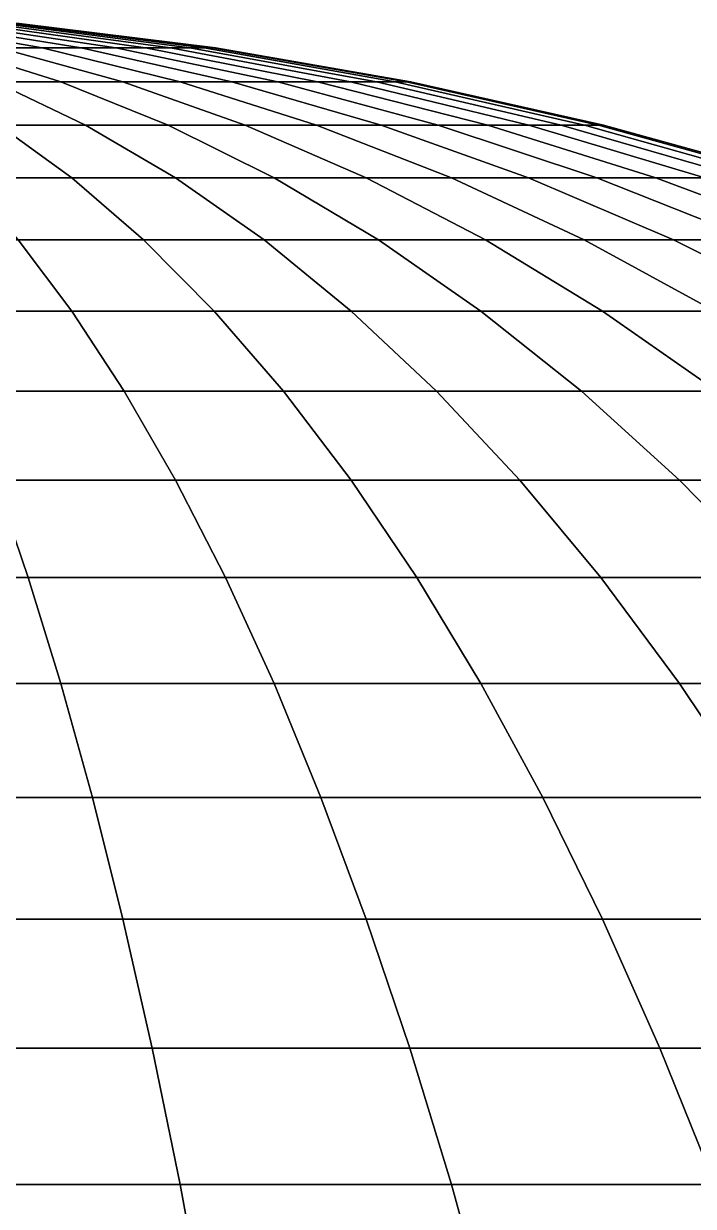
# Model space of a CAD drawing. Extents: x -610 to 610, y -610 to 610.
# Drawn here: x 60.4 to 161.7, y 427.8 to 606.7 of the extents above; entities that cross this region are included whole.
import ezdxf

# ---------------------------------------------------------------- set-up
doc = ezdxf.new("R2010")
doc.units = 0

msp = doc.modelspace()

# ---------------------------------------------------------------- linework, layer by layer
for points in [[(63.248505, 603.002014, -63.248505), (56.744511, 603.002014, -69.143387), (37.905792, 606.664612, -46.188343), (42.250515, 606.664612, -42.250515)], [(56.744511, 603.002014, 69.143387), (63.248505, 603.002014, 63.248505), (42.250515, 606.664612, 42.250515), (37.905792, 606.664612, 46.188343)], [(69.143387, 603.002014, -56.744511), (63.248505, 603.002014, -63.248505), (42.250515, 606.664612, -42.250515), (46.188343, 606.664612, -37.905792)], [(63.248505, 603.002014, 63.248505), (69.143387, 603.002014, 56.744511), (46.188343, 606.664612, 37.905792), (42.250515, 606.664612, 42.250515)], [(74.372375, 603.002014, -49.694031), (69.143387, 603.002014, -56.744511), (46.188343, 606.664612, -37.905792), (49.681347, 606.664612, -33.196014)], [(69.143387, 603.002014, 56.744511), (74.372375, 603.002014, 49.694031), (49.681347, 606.664612, 33.196014), (46.188343, 606.664612, 37.905792)], [(78.885117, 603.002014, -42.164978), (74.372375, 603.002014, -49.694031), (49.681347, 606.664612, -33.196014), (52.695896, 606.664612, -28.166544)], [(74.372375, 603.002014, 49.694031), (78.885117, 603.002014, 42.164978), (52.695896, 606.664612, 28.166544), (49.681347, 606.664612, 33.196014)], [(82.638161, 603.002014, -34.229847), (78.885117, 603.002014, -42.164978), (52.695896, 606.664612, -28.166544), (55.202957, 606.664612, -22.865812)], [(78.885117, 603.002014, 42.164978), (82.638161, 603.002014, 34.229847), (55.202957, 606.664612, 22.865812), (52.695896, 606.664612, 28.166544)], [(85.595345, 603.002014, -25.965065), (82.638161, 603.002014, -34.229847), (55.202957, 606.664612, -22.865812), (57.178383, 606.664612, -17.344872)], [(82.638161, 603.002014, 34.229847), (85.595345, 603.002014, 25.965065), (57.178383, 606.664612, 17.344872), (55.202957, 606.664612, 22.865812)], [(87.728203, 603.002014, -17.450224), (85.595345, 603.002014, -25.965065), (57.178383, 606.664612, -17.344872), (58.603146, 606.664612, -11.656891)], [(85.595345, 603.002014, 25.965065), (87.728203, 603.002014, 17.450224), (58.603146, 606.664612, 11.65689), (57.178383, 606.664612, 17.344872)], [(89.01619, 603.002014, -8.767329), (87.728203, 603.002014, -17.450224), (58.603146, 606.664612, -11.656891), (59.463531, 606.664612, -5.856647)], [(87.728203, 603.002014, 17.450224), (89.01619, 603.002014, 8.767329), (59.463531, 606.664612, 5.856647), (58.603146, 606.664612, 11.65689)], [(89.446892, 603.002014), (89.01619, 603.002014, -8.767329), (59.463531, 606.664612, -5.856647), (59.751247, 606.664612)], [(89.01619, 603.002014, 8.767329), (89.446892, 603.002014), (59.751247, 606.664612), (59.463531, 606.664612, 5.856647)], [(66.072334, 597.886719, -98.884232), (56.061825, 597.886719, -104.884308), (42.164978, 603.002014, -78.885117), (49.694031, 603.002014, -74.372375)], [(56.061825, 597.886719, 104.884308), (66.072334, 597.886719, 98.884232), (49.694031, 603.002014, 74.372375), (42.164978, 603.002014, 78.885117)], [(75.446533, 597.886719, -91.931862), (66.072334, 597.886719, -98.884232), (49.694031, 603.002014, -74.372375), (56.744511, 603.002014, -69.143387)], [(66.072334, 597.886719, 98.884232), (75.446533, 597.886719, 91.931862), (56.744511, 603.002014, 69.143387), (49.694031, 603.002014, 74.372375)], [(84.094131, 597.886719, -84.094131), (75.446533, 597.886719, -91.931862), (56.744511, 603.002014, -69.143387), (63.248505, 603.002014, -63.248505)], [(75.446533, 597.886719, 91.931862), (84.094131, 597.886719, 84.094131), (63.248505, 603.002014, 63.248505), (56.744511, 603.002014, 69.143387)], [(91.931862, 597.886719, -75.446533), (84.094131, 597.886719, -84.094131), (63.248505, 603.002014, -63.248505), (69.143387, 603.002014, -56.744511)], [(84.094131, 597.886719, 84.094131), (91.931862, 597.886719, 75.446533), (69.143387, 603.002014, 56.744511), (63.248505, 603.002014, 63.248505)], [(98.884232, 597.886719, -66.072334), (91.931862, 597.886719, -75.446533), (69.143387, 603.002014, -56.744511), (74.372375, 603.002014, -49.694031)], [(91.931862, 597.886719, 75.446533), (98.884232, 597.886719, 66.072334), (74.372375, 603.002014, 49.694031), (69.143387, 603.002014, 56.744511)], [(104.884308, 597.886719, -56.061825), (98.884232, 597.886719, -66.072334), (74.372375, 603.002014, -49.694031), (78.885117, 603.002014, -42.164978)], [(98.884232, 597.886719, 66.072334), (104.884308, 597.886719, 56.061825), (78.885117, 603.002014, 42.164978), (74.372375, 603.002014, 49.694031)], [(109.874283, 597.886719, -45.511417), (104.884308, 597.886719, -56.061825), (78.885117, 603.002014, -42.164978), (82.638161, 603.002014, -34.229847)], [(104.884308, 597.886719, 56.061825), (109.874283, 597.886719, 45.511417), (82.638161, 603.002014, 34.229847), (78.885117, 603.002014, 42.164978)], [(113.806099, 597.886719, -34.522705), (109.874283, 597.886719, -45.511417), (82.638161, 603.002014, -34.229847), (85.595345, 603.002014, -25.965065)], [(109.874283, 597.886719, 45.511417), (113.806099, 597.886719, 34.522705), (85.595345, 603.002014, 25.965065), (82.638161, 603.002014, 34.229847)], [(116.641907, 597.886719, -23.201517), (113.806099, 597.886719, -34.522705), (85.595345, 603.002014, -25.965065), (87.728203, 603.002014, -17.450224)], [(113.806099, 597.886719, 34.522705), (116.641907, 597.886719, 23.201517), (87.728203, 603.002014, 17.450224), (85.595345, 603.002014, 25.965065)], [(118.354393, 597.886719, -11.65689), (116.641907, 597.886719, -23.201517), (87.728203, 603.002014, -17.450224), (89.01619, 603.002014, -8.767329)], [(116.641907, 597.886719, 23.201517), (118.354393, 597.886719, 11.65689), (89.01619, 603.002014, 8.767329), (87.728203, 603.002014, 17.450224)], [(118.927063, 597.886719), (118.354393, 597.886719, -11.65689), (89.01619, 603.002014, -8.767329), (89.446892, 603.002014)], [(118.354393, 597.886719, 11.65689), (118.927063, 597.886719), (89.446892, 603.002014), (89.01619, 603.002014, 8.767329)], [(69.823624, 591.331055, -130.630814), (56.683346, 591.331055, -136.845703), (45.511417, 597.886719, -109.874283), (56.061825, 597.886719, -104.884308)], [(56.683346, 591.331055, 136.845703), (69.823624, 591.331055, 130.630814), (56.061825, 597.886719, 104.884308), (45.511417, 597.886719, 109.874283)], [(82.291458, 591.331055, -123.157875), (69.823624, 591.331055, -130.630814), (56.061825, 597.886719, -104.884308), (66.072334, 597.886719, -98.884232)], [(69.823624, 591.331055, 130.630814), (82.291458, 591.331055, 123.157875), (66.072334, 597.886719, 98.884232), (56.061825, 597.886719, 104.884308)], [(93.966782, 591.331055, -114.498863), (82.291458, 591.331055, -123.157875), (66.072334, 597.886719, -98.884232), (75.446533, 597.886719, -91.931862)], [(82.291458, 591.331055, 123.157875), (93.966782, 591.331055, 114.498863), (75.446533, 597.886719, 91.931862), (66.072334, 597.886719, 98.884232)], [(104.737167, 591.331055, -104.737167), (93.966782, 591.331055, -114.498863), (75.446533, 597.886719, -91.931862), (84.094131, 597.886719, -84.094131)], [(93.966782, 591.331055, 114.498863), (104.737167, 591.331055, 104.737167), (84.094131, 597.886719, 84.094131), (75.446533, 597.886719, 91.931862)], [(114.498863, 591.331055, -93.966782), (104.737167, 591.331055, -104.737167), (84.094131, 597.886719, -84.094131), (91.931862, 597.886719, -75.446533)], [(104.737167, 591.331055, 104.737167), (114.498863, 591.331055, 93.966782), (91.931862, 597.886719, 75.446533), (84.094131, 597.886719, 84.094131)], [(123.157875, 591.331055, -82.291458), (114.498863, 591.331055, -93.966782), (91.931862, 597.886719, -75.446533), (98.884232, 597.886719, -66.072334)], [(114.498863, 591.331055, 93.966782), (123.157875, 591.331055, 82.291458), (98.884232, 597.886719, 66.072334), (91.931862, 597.886719, 75.446533)], [(130.630814, 591.331055, -69.823624), (123.157875, 591.331055, -82.291458), (98.884232, 597.886719, -66.072334), (104.884308, 597.886719, -56.061825)], [(123.157875, 591.331055, 82.291458), (130.630814, 591.331055, 69.823624), (104.884308, 597.886719, 56.061825), (98.884232, 597.886719, 66.072334)], [(136.845703, 591.331055, -56.683346), (130.630814, 591.331055, -69.823624), (104.884308, 597.886719, -56.061825), (109.874283, 597.886719, -45.511417)], [(130.630814, 591.331055, 69.823624), (136.845703, 591.331055, 56.683346), (109.874283, 597.886719, 45.511417), (104.884308, 597.886719, 56.061825)], [(141.742691, 591.331055, -42.997177), (136.845703, 591.331055, -56.683346), (109.874283, 597.886719, -45.511417), (113.806099, 597.886719, -34.522705)], [(136.845703, 591.331055, 56.683346), (141.742691, 591.331055, 42.997177), (113.806099, 597.886719, 34.522705), (109.874283, 597.886719, 45.511417)], [(145.274612, 591.331055, -28.896919), (141.742691, 591.331055, -42.997177), (113.806099, 597.886719, -34.522705), (116.641907, 597.886719, -23.201517)], [(141.742691, 591.331055, 42.997177), (145.274612, 591.331055, 28.896919), (116.641907, 597.886719, 23.201517), (113.806099, 597.886719, 34.522705)], [(147.407471, 591.331055, -14.518369), (145.274612, 591.331055, -28.896919), (116.641907, 597.886719, -23.201517), (118.354393, 597.886719, -11.65689)], [(145.274612, 591.331055, 28.896919), (147.407471, 591.331055, 14.518369), (118.354393, 597.886719, 11.65689), (116.641907, 597.886719, 23.201517)], [(148.120712, 591.331055), (147.407471, 591.331055, -14.518369), (118.354393, 597.886719, -11.65689), (118.927063, 597.886719)], [(147.407471, 591.331055, 14.518369), (148.120712, 591.331055), (118.927063, 597.886719), (118.354393, 597.886719, 11.65689)], [(67.718719, 583.35083, -163.487442), (51.368061, 583.35083, -169.337814), (42.997177, 591.331055, -141.742691), (56.683346, 591.331055, -136.845703)], [(51.368061, 583.35083, 169.337814), (67.718719, 583.35083, 163.487442), (56.683346, 591.331055, 136.845703), (42.997177, 591.331055, 141.742691)], [(83.417213, 583.35083, -156.062622), (67.718719, 583.35083, -163.487442), (56.683346, 591.331055, -136.845703), (69.823624, 591.331055, -130.630814)], [(67.718719, 583.35083, 163.487442), (83.417213, 583.35083, 156.062622), (69.823624, 591.331055, 130.630814), (56.683346, 591.331055, 136.845703)], [(98.31234, 583.35083, -147.134811), (83.417213, 583.35083, -156.062622), (69.823624, 591.331055, -130.630814), (82.291458, 591.331055, -123.157875)], [(83.417213, 583.35083, 156.062622), (98.31234, 583.35083, 147.134811), (82.291458, 591.331055, 123.157875), (69.823624, 591.331055, 130.630814)], [(112.260674, 583.35083, -136.790024), (98.31234, 583.35083, -147.134811), (82.291458, 591.331055, -123.157875), (93.966782, 591.331055, -114.498863)], [(98.31234, 583.35083, 147.134811), (112.260674, 583.35083, 136.790024), (93.966782, 591.331055, 114.498863), (82.291458, 591.331055, 123.157875)], [(125.127876, 583.35083, -125.127876), (112.260674, 583.35083, -136.790024), (93.966782, 591.331055, -114.498863), (104.737167, 591.331055, -104.737167)], [(112.260674, 583.35083, 136.790024), (125.127876, 583.35083, 125.127876), (104.737167, 591.331055, 104.737167), (93.966782, 591.331055, 114.498863)], [(136.790024, 583.35083, -112.260674), (125.127876, 583.35083, -125.127876), (104.737167, 591.331055, -104.737167), (114.498863, 591.331055, -93.966782)], [(125.127876, 583.35083, 125.127876), (136.790024, 583.35083, 112.260674), (114.498863, 591.331055, 93.966782), (104.737167, 591.331055, 104.737167)], [(147.134811, 583.35083, -98.31234), (136.790024, 583.35083, -112.260674), (114.498863, 591.331055, -93.966782), (123.157875, 591.331055, -82.291458)], [(136.790024, 583.35083, 112.260674), (147.134811, 583.35083, 98.31234), (123.157875, 591.331055, 82.291458), (114.498863, 591.331055, 93.966782)], [(156.062622, 583.35083, -83.417213), (147.134811, 583.35083, -98.31234), (123.157875, 591.331055, -82.291458), (130.630814, 591.331055, -69.823624)], [(147.134811, 583.35083, 98.31234), (156.062622, 583.35083, 83.417213), (130.630814, 591.331055, 69.823624), (123.157875, 591.331055, 82.291458)], [(163.487442, 583.35083, -67.718719), (156.062622, 583.35083, -83.417213), (130.630814, 591.331055, -69.823624), (136.845703, 591.331055, -56.683346)], [(156.062622, 583.35083, 83.417213), (163.487442, 583.35083, 67.718719), (136.845703, 591.331055, 56.683346), (130.630814, 591.331055, 69.823624)], [(169.337814, 583.35083, -51.368061), (163.487442, 583.35083, -67.718719), (136.845703, 591.331055, -56.683346), (141.742691, 591.331055, -42.997177)], [(163.487442, 583.35083, 67.718719), (169.337814, 583.35083, 51.368061), (141.742691, 591.331055, 42.997177), (136.845703, 591.331055, 56.683346)], [(173.557358, 583.35083, -34.522705), (169.337814, 583.35083, -51.368061), (141.742691, 591.331055, -42.997177), (145.274612, 591.331055, -28.896919)], [(169.337814, 583.35083, 51.368061), (173.557358, 583.35083, 34.522701), (145.274612, 591.331055, 28.896919), (141.742691, 591.331055, 42.997177)], [(176.105438, 583.35083, -17.344872), (173.557358, 583.35083, -34.522705), (145.274612, 591.331055, -28.896919), (147.407471, 591.331055, -14.518369)], [(173.557358, 583.35083, 34.522701), (176.105438, 583.35083, 17.344872), (147.407471, 591.331055, 14.518369), (145.274612, 591.331055, 28.896919)], [(176.957535, 583.35083), (176.105438, 583.35083, -17.344872), (147.407471, 591.331055, -14.518369), (148.120712, 591.331055)], [(176.105438, 583.35083, 17.344872), (176.957535, 583.35083), (148.120712, 591.331055), (147.407471, 591.331055, 14.518369)], [(78.59095, 573.965271, -189.735352), (59.615196, 573.965271, -196.524979), (51.368061, 583.35083, -169.337814), (67.718719, 583.35083, -163.487442)], [(59.615196, 573.965271, 196.524979), (78.59095, 573.965271, 189.735352), (67.718719, 583.35083, 163.487442), (51.368061, 583.35083, 169.337814)], [(96.809837, 573.965271, -181.118454), (78.59095, 573.965271, -189.735352), (67.718719, 583.35083, -163.487442), (83.417213, 583.35083, -156.062622)], [(78.59095, 573.965271, 189.735352), (96.809837, 573.965271, 181.118454), (83.417213, 583.35083, 156.062622), (67.718719, 583.35083, 163.487442)], [(114.096382, 573.965271, -170.757294), (96.809837, 573.965271, -181.118454), (83.417213, 583.35083, -156.062622), (98.31234, 583.35083, -147.134811)], [(96.809837, 573.965271, 181.118454), (114.096382, 573.965271, 170.757294), (98.31234, 583.35083, 147.134811), (83.417213, 583.35083, 156.062622)], [(130.284119, 573.965271, -158.751648), (114.096382, 573.965271, -170.757294), (98.31234, 583.35083, -147.134811), (112.260674, 583.35083, -136.790024)], [(114.096382, 573.965271, 170.757294), (130.284119, 573.965271, 158.751648), (112.260674, 583.35083, 136.790024), (98.31234, 583.35083, 147.134811)], [(145.217148, 573.965271, -145.217148), (130.284119, 573.965271, -158.751648), (112.260674, 583.35083, -136.790024), (125.127876, 583.35083, -125.127876)], [(130.284119, 573.965271, 158.751648), (145.217148, 573.965271, 145.217148), (125.127876, 583.35083, 125.127876), (112.260674, 583.35083, 136.790024)], [(158.751648, 573.965271, -130.284119), (145.217148, 573.965271, -145.217148), (125.127876, 583.35083, -125.127876), (136.790024, 583.35083, -112.260674)], [(145.217148, 573.965271, 145.217148), (158.751648, 573.965271, 130.284119), (136.790024, 583.35083, 112.260674), (125.127876, 583.35083, 125.127876)], [(170.757294, 573.965271, -114.096382), (158.751648, 573.965271, -130.284119), (136.790024, 583.35083, -112.260674), (147.134811, 583.35083, -98.31234)], [(158.751648, 573.965271, 130.284119), (170.757294, 573.965271, 114.096382), (147.134811, 583.35083, 98.31234), (136.790024, 583.35083, 112.260674)], [(181.118454, 573.965271, -96.809837), (170.757294, 573.965271, -114.096382), (147.134811, 583.35083, -98.31234), (156.062622, 583.35083, -83.417213)], [(170.757294, 573.965271, 114.096382), (181.118454, 573.965271, 96.809837), (156.062622, 583.35083, 83.417213), (147.134811, 583.35083, 98.31234)], [(189.735352, 573.965271, -78.59095), (181.118454, 573.965271, -96.809837), (156.062622, 583.35083, -83.417213), (163.487442, 583.35083, -67.718719)], [(181.118454, 573.965271, 96.809837), (189.735352, 573.965271, 78.59095), (163.487442, 583.35083, 67.718719), (156.062622, 583.35083, 83.417213)], [(67.718719, 563.19696, -223.238693), (45.511417, 563.19696, -228.801331), (40.065319, 573.965271, -201.421967), (59.615196, 573.965271, -196.524979)], [(45.511417, 563.19696, 228.801331), (67.718719, 563.19696, 223.238693), (59.615196, 573.965271, 196.524979), (40.065319, 573.965271, 201.421967)], [(89.273857, 563.19696, -215.526138), (67.718719, 563.19696, -223.238693), (59.615196, 573.965271, -196.524979), (78.59095, 573.965271, -189.735352)], [(67.718719, 563.19696, 223.238693), (89.273857, 563.19696, 215.526138), (78.59095, 573.965271, 189.735352), (59.615196, 573.965271, 196.524979)], [(109.969231, 563.19696, -205.737976), (89.273857, 563.19696, -215.526138), (78.59095, 573.965271, -189.735352), (96.809837, 573.965271, -181.118454)], [(89.273857, 563.19696, 215.526138), (109.969231, 563.19696, 205.737976), (96.809837, 573.965271, 181.118454), (78.59095, 573.965271, 189.735352)], [(129.605545, 563.19696, -193.968414), (109.969231, 563.19696, -205.737976), (96.809837, 573.965271, -181.118454), (114.096382, 573.965271, -170.757294)], [(109.969231, 563.19696, 205.737976), (129.605545, 563.19696, 193.968414), (114.096382, 573.965271, 170.757294), (96.809837, 573.965271, 181.118454)], [(147.993698, 563.19696, -180.330841), (129.605545, 563.19696, -193.968414), (114.096382, 573.965271, -170.757294), (130.284119, 573.965271, -158.751648)], [(129.605545, 563.19696, 193.968414), (147.993698, 563.19696, 180.330841), (130.284119, 573.965271, 158.751648), (114.096382, 573.965271, 170.757294)], [(164.956573, 563.19696, -164.956573), (147.993698, 563.19696, -180.330841), (130.284119, 573.965271, -158.751648), (145.217148, 573.965271, -145.217148)], [(147.993698, 563.19696, 180.330841), (164.956573, 563.19696, 164.956573), (145.217148, 573.965271, 145.217148), (130.284119, 573.965271, 158.751648)], [(180.330841, 563.19696, -147.993698), (164.956573, 563.19696, -164.956573), (145.217148, 573.965271, -145.217148), (158.751648, 573.965271, -130.284119)], [(164.956573, 563.19696, 164.956573), (180.330841, 563.19696, 147.993698), (158.751648, 573.965271, 130.284119), (145.217148, 573.965271, 145.217148)], [(193.968414, 563.19696, -129.605545), (180.330841, 563.19696, -147.993698), (158.751648, 573.965271, -130.284119), (170.757294, 573.965271, -114.096382)], [(180.330841, 563.19696, 147.993698), (193.968414, 563.19696, 129.605545), (170.757294, 573.965271, 114.096382), (158.751648, 573.965271, 130.284119)], [(75.659096, 551.071899, -249.414612), (50.84787, 551.071899, -255.629517), (45.511417, 563.19696, -228.801331), (67.718719, 563.19696, -223.238693)], [(50.84787, 551.071899, 255.629517), (75.659096, 551.071899, 249.414612), (67.718719, 563.19696, 223.238693), (45.511417, 563.19696, 228.801331)], [(99.741684, 551.071899, -240.797729), (75.659096, 551.071899, -249.414612), (67.718719, 563.19696, -223.238693), (89.273857, 563.19696, -215.526138)], [(75.659096, 551.071899, 249.414612), (99.741684, 551.071899, 240.797729), (89.273857, 563.19696, 215.526138), (67.718719, 563.19696, 223.238693)], [(122.863701, 551.071899, -229.861816), (99.741684, 551.071899, -240.797729), (89.273857, 563.19696, -215.526138), (109.969231, 563.19696, -205.737976)], [(99.741684, 551.071899, 240.797729), (122.863701, 551.071899, 229.861816), (109.969231, 563.19696, 205.737976), (89.273857, 563.19696, 215.526138)], [(144.802475, 551.071899, -216.712219), (122.863701, 551.071899, -229.861816), (109.969231, 563.19696, -205.737976), (129.605545, 563.19696, -193.968414)], [(122.863701, 551.071899, 229.861816), (144.802475, 551.071899, 216.712219), (129.605545, 563.19696, 193.968414), (109.969231, 563.19696, 205.737976)], [(165.346741, 551.071899, -201.475586), (144.802475, 551.071899, -216.712219), (129.605545, 563.19696, -193.968414), (147.993698, 563.19696, -180.330841)], [(144.802475, 551.071899, 216.712219), (165.346741, 551.071899, 201.475586), (147.993698, 563.19696, 180.330841), (129.605545, 563.19696, 193.968414)], [(184.298599, 551.071899, -184.298599), (165.346741, 551.071899, -201.475586), (147.993698, 563.19696, -180.330841), (164.956573, 563.19696, -164.956573)], [(165.346741, 551.071899, 201.475586), (184.298599, 551.071899, 184.298599), (164.956573, 563.19696, 164.956573), (147.993698, 563.19696, 180.330841)], [(83.417213, 537.619202, -274.989685), (56.061825, 537.619202, -281.841858), (50.84787, 551.071899, -255.629517), (75.659096, 551.071899, -249.414612)], [(56.061825, 537.619202, 281.841858), (83.417213, 537.619202, 274.989685), (75.659096, 551.071899, 249.414612), (50.84787, 551.071899, 255.629517)], [(109.969231, 537.619202, -265.489197), (83.417213, 537.619202, -274.989685), (75.659096, 551.071899, -249.414612), (99.741684, 551.071899, -240.797729)], [(83.417213, 537.619202, 274.989685), (109.969231, 537.619202, 265.489197), (99.741684, 551.071899, 240.797729), (75.659096, 551.071899, 249.414612)], [(135.462189, 537.619202, -253.431931), (109.969231, 537.619202, -265.489197), (99.741684, 551.071899, -240.797729), (122.863701, 551.071899, -229.861816)], [(109.969231, 537.619202, 265.489197), (135.462189, 537.619202, 253.431931), (122.863701, 551.071899, 229.861816), (99.741684, 551.071899, 240.797729)], [(159.650574, 537.619202, -238.933975), (135.462189, 537.619202, -253.431931), (122.863701, 551.071899, -229.861816), (144.802475, 551.071899, -216.712219)], [(135.462189, 537.619202, 253.431931), (159.650574, 537.619202, 238.933975), (144.802475, 551.071899, 216.712219), (122.863701, 551.071899, 229.861816)], [(182.301453, 537.619202, -222.134949), (159.650574, 537.619202, -238.933975), (144.802475, 551.071899, -216.712219), (165.346741, 551.071899, -201.475586)], [(159.650574, 537.619202, 238.933975), (182.301453, 537.619202, 222.134949), (165.346741, 551.071899, 201.475586), (144.802475, 551.071899, 216.712219)], [(61.140728, 522.871338, -307.375214), (30.718281, 522.871338, -311.887939), (28.166542, 537.619202, -285.979706), (56.061825, 537.619202, -281.841858)], [(30.718281, 522.871338, 311.887939), (61.140728, 522.871338, 307.375214), (56.061825, 537.619202, 281.841858), (28.166542, 537.619202, 285.979706)], [(90.97435, 522.871338, -299.902252), (61.140728, 522.871338, -307.375214), (56.061825, 537.619202, -281.841858), (83.417213, 537.619202, -274.989685)], [(61.140728, 522.871338, 307.375214), (90.97435, 522.871338, 299.902252), (83.417213, 537.619202, 274.989685), (56.061825, 537.619202, 281.841858)], [(119.931854, 522.871338, -289.541107), (90.97435, 522.871338, -299.902252), (83.417213, 537.619202, -274.989685), (109.969231, 537.619202, -265.489197)], [(90.97435, 522.871338, 299.902252), (119.931854, 522.871338, 289.541107), (109.969231, 537.619202, 265.489197), (83.417213, 537.619202, 274.989685)], [(147.734344, 522.871338, -276.39151), (119.931854, 522.871338, -289.541107), (109.969231, 537.619202, -265.489197), (135.462189, 537.619202, -253.431931)], [(119.931854, 522.871338, 289.541107), (147.734344, 522.871338, 276.39151), (135.462189, 537.619202, 253.431931), (109.969231, 537.619202, 265.489197)], [(174.114059, 522.871338, -260.580109), (147.734344, 522.871338, -276.39151), (135.462189, 537.619202, -253.431931), (159.650574, 537.619202, -238.933975)], [(147.734344, 522.871338, 276.39151), (174.114059, 522.871338, 260.580109), (159.650574, 537.619202, 238.933975), (135.462189, 537.619202, 253.431931)], [(198.816971, 522.871338, -242.259171), (174.114059, 522.871338, -260.580109), (159.650574, 537.619202, -238.933975), (182.301453, 537.619202, -222.134949)], [(174.114059, 522.871338, 260.580109), (198.816971, 522.871338, 242.259171), (182.301453, 537.619202, 222.134949), (159.650574, 537.619202, 238.933975)], [(66.072334, 506.863861, -332.16806), (33.196014, 506.863861, -337.0448), (30.718281, 522.871338, -311.887939), (61.140728, 522.871338, -307.375214)], [(33.196014, 506.863861, 337.0448), (66.072334, 506.863861, 332.16806), (61.140728, 522.871338, 307.375214), (30.718281, 522.871338, 311.887939)], [(98.31234, 506.863861, -324.092346), (66.072334, 506.863861, -332.16806), (61.140728, 522.871338, -307.375214), (90.97435, 522.871338, -299.902252)], [(66.072334, 506.863861, 332.16806), (98.31234, 506.863861, 324.092346), (90.97435, 522.871338, 299.902252), (61.140728, 522.871338, 307.375214)], [(129.605545, 506.863861, -312.895477), (98.31234, 506.863861, -324.092346), (90.97435, 522.871338, -299.902252), (119.931854, 522.871338, -289.541107)], [(98.31234, 506.863861, 324.092346), (129.605545, 506.863861, 312.895477), (119.931854, 522.871338, 289.541107), (90.97435, 522.871338, 299.902252)], [(159.650574, 506.863861, -298.685211), (129.605545, 506.863861, -312.895477), (119.931854, 522.871338, -289.541107), (147.734344, 522.871338, -276.39151)], [(129.605545, 506.863861, 312.895477), (159.650574, 506.863861, 298.685211), (147.734344, 522.871338, 276.39151), (119.931854, 522.871338, 289.541107)], [(188.158081, 506.863861, -281.59848), (159.650574, 506.863861, -298.685211), (147.734344, 522.871338, -276.39151), (174.114059, 522.871338, -260.580109)], [(159.650574, 506.863861, 298.685211), (188.158081, 506.863861, 281.59848), (174.114059, 522.871338, 260.580109), (147.734344, 522.871338, 276.39151)], [(70.844765, 489.635315, -356.160706), (35.593777, 489.635315, -361.389679), (33.196014, 506.863861, -337.0448), (66.072334, 506.863861, -332.16806)], [(35.593777, 489.635315, 361.389679), (70.844765, 489.635315, 356.160706), (66.072334, 506.863861, 332.16806), (33.196014, 506.863861, 337.0448)], [(105.413475, 489.635315, -347.501678), (70.844765, 489.635315, -356.160706), (66.072334, 506.863861, -332.16806), (98.31234, 506.863861, -324.092346)], [(70.844765, 489.635315, 356.160706), (105.413475, 489.635315, 347.501678), (98.31234, 506.863861, 324.092346), (66.072334, 506.863861, 332.16806)], [(138.96701, 489.635315, -335.496063), (105.413475, 489.635315, -347.501678), (98.31234, 506.863861, -324.092346), (129.605545, 506.863861, -312.895477)], [(105.413475, 489.635315, 347.501678), (138.96701, 489.635315, 335.496063), (129.605545, 506.863861, 312.895477), (98.31234, 506.863861, 324.092346)], [(171.182205, 489.635315, -320.259369), (138.96701, 489.635315, -335.496063), (129.605545, 506.863861, -312.895477), (159.650574, 506.863861, -298.685211)], [(138.96701, 489.635315, 335.496063), (171.182205, 489.635315, 320.259369), (159.650574, 506.863861, 298.685211), (129.605545, 506.863861, 312.895477)], [(201.748825, 489.635315, -301.938446), (171.182205, 489.635315, -320.259369), (159.650574, 506.863861, -298.685211), (188.158081, 506.863861, -281.59848)], [(171.182205, 489.635315, 320.259369), (201.748825, 489.635315, 301.938446), (188.158081, 506.863861, 281.59848), (159.650574, 506.863861, 298.685211)], [(75.446533, 471.227173, -379.295319), (37.905792, 471.227173, -384.863922), (35.593777, 489.635315, -361.389679), (70.844765, 489.635315, -356.160706)], [(37.905792, 471.227173, 384.863922), (75.446533, 471.227173, 379.295319), (70.844765, 489.635315, 356.160706), (35.593777, 489.635315, 361.389679)], [(112.260674, 471.227173, -370.073853), (75.446533, 471.227173, -379.295319), (70.844765, 489.635315, -356.160706), (105.413475, 489.635315, -347.501678)], [(75.446533, 471.227173, 379.295319), (112.260674, 471.227173, 370.073853), (105.413475, 489.635315, 347.501678), (70.844765, 489.635315, 356.160706)], [(147.993698, 471.227173, -357.288361), (112.260674, 471.227173, -370.073853), (105.413475, 489.635315, -347.501678), (138.96701, 489.635315, -335.496063)], [(112.260674, 471.227173, 370.073853), (147.993698, 471.227173, 357.288361), (138.96701, 489.635315, 335.496063), (105.413475, 489.635315, 347.501678)], [(182.301453, 471.227173, -341.061981), (147.993698, 471.227173, -357.288361), (138.96701, 489.635315, -335.496063), (171.182205, 489.635315, -320.259369)], [(147.993698, 471.227173, 357.288361), (182.301453, 471.227173, 341.061981), (171.182205, 489.635315, 320.259369), (138.96701, 489.635315, 335.496063)], [(79.866539, 451.683807, -401.516174), (40.126484, 451.683807, -407.411041), (37.905792, 471.227173, -384.863922), (75.446533, 471.227173, -379.295319)], [(40.126484, 451.683807, 407.411041), (79.866539, 451.683807, 401.516174), (75.446533, 471.227173, 379.295319), (37.905792, 471.227173, 384.863922)], [(118.837425, 451.683807, -391.754456), (79.866539, 451.683807, -401.516174), (75.446533, 471.227173, -379.295319), (112.260674, 471.227173, -370.073853)], [(79.866539, 451.683807, 401.516174), (118.837425, 451.683807, 391.754456), (112.260674, 471.227173, 370.073853), (75.446533, 471.227173, 379.295319)], [(156.663834, 451.683807, -378.219971), (118.837425, 451.683807, -391.754456), (112.260674, 471.227173, -370.073853), (147.993698, 471.227173, -357.288361)], [(118.837425, 451.683807, 391.754456), (156.663834, 451.683807, 378.219971), (147.993698, 471.227173, 357.288361), (112.260674, 471.227173, 370.073853)], [(192.981491, 451.683807, -361.042999), (156.663834, 451.683807, -378.219971), (147.993698, 471.227173, -357.288361), (182.301453, 471.227173, -341.061981)], [(156.663834, 451.683807, 378.219971), (192.981491, 451.683807, 361.042999), (182.301453, 471.227173, 341.061981), (147.993698, 471.227173, 357.288361)], [(84.094131, 431.052277, -422.769775), (42.250515, 431.052277, -428.976654), (40.126484, 451.683807, -407.411041), (79.866539, 451.683807, -401.516174)], [(42.250515, 431.052277, 428.976654), (84.094131, 431.052277, 422.769775), (79.866539, 451.683807, 401.516174), (40.126484, 451.683807, 407.411041)], [(125.127876, 431.052277, -412.491333), (84.094131, 431.052277, -422.769775), (79.866539, 451.683807, -401.516174), (118.837425, 451.683807, -391.754456)], [(84.094131, 431.052277, 422.769775), (125.127876, 431.052277, 412.491333), (118.837425, 451.683807, 391.754456), (79.866539, 451.683807, 401.516174)], [(164.956573, 431.052277, -398.240417), (125.127876, 431.052277, -412.491333), (118.837425, 451.683807, -391.754456), (156.663834, 451.683807, -378.219971)], [(125.127876, 431.052277, 412.491333), (164.956573, 431.052277, 398.240417), (156.663834, 451.683807, 378.219971), (118.837425, 451.683807, 391.754456)], [(203.19664, 431.052277, -380.154205), (164.956573, 431.052277, -398.240417), (156.663834, 451.683807, -378.219971), (192.981491, 451.683807, -361.042999)], [(164.956573, 431.052277, 398.240417), (203.19664, 431.052277, 380.154205), (192.981491, 451.683807, 361.042999), (156.663834, 451.683807, 378.219971)], [(88.119141, 409.382355, -443.004822), (44.272755, 409.382355, -449.50882), (42.250515, 431.052277, -428.976654), (84.094131, 431.052277, -422.769775)], [(44.272755, 409.382355, 449.50882), (88.119141, 409.382355, 443.004822), (84.094131, 431.052277, 422.769775), (42.250515, 431.052277, 428.976654)], [(131.116882, 409.382355, -432.234436), (88.119141, 409.382355, -443.004822), (84.094131, 431.052277, -422.769775), (125.127876, 431.052277, -412.491333)], [(88.119141, 409.382355, 443.004822), (131.116882, 409.382355, 432.234436), (125.127876, 431.052277, 412.491333), (84.094131, 431.052277, 422.769775)], [(172.851913, 409.382355, -417.301422), (131.116882, 409.382355, -432.234436), (125.127876, 431.052277, -412.491333), (164.956573, 431.052277, -398.240417)], [(131.116882, 409.382355, 432.234436), (172.851913, 409.382355, 417.301422), (164.956573, 431.052277, 398.240417), (125.127876, 431.052277, 412.491333)]]:
    msp.add_3dface(points)

doc.saveas('drawing.dxf')
